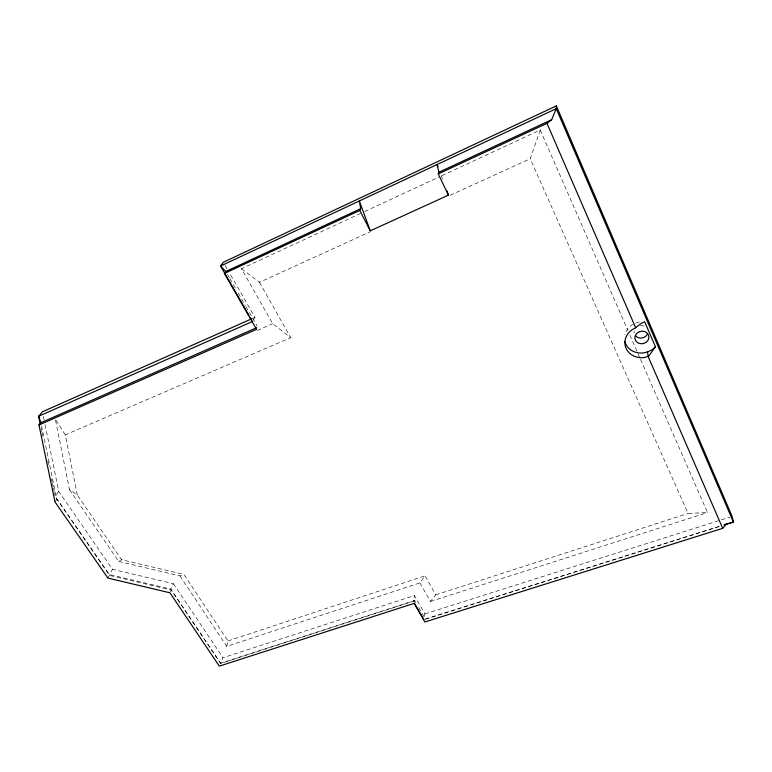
<?xml version="1.0" encoding="UTF-8"?>
<svg xmlns="http://www.w3.org/2000/svg" width="772" height="772" viewBox="0 0 772 772"><rect width="100%" height="100%" fill="white"/><g stroke="black" fill="none" stroke-linecap="round" stroke-linejoin="round"><path stroke-width="0.58" stroke-dasharray="3.86 2.9" d="M424.523 616.21L424.918 613.904L414.41 595.569L222.973 657.734L220.686 663.447L170.718 589.084L109.373 574.561L55.854 497.351M414.352 602.411L414.718 600.481L220.474 663.225L219.306 666.13M45.075 424.687L58.749 491.474L112.471 569.282L173.41 583.7L170.718 589.084L220.686 663.447L413.329 601.253L414.41 595.569M419.9 582.908L430.448 601.465L435.784 594.826L425.073 575.835L419.9 582.908L226.765 646.338L227.981 640.934L183.919 574.426L121.58 559.729L77.335 495.035L69.509 489.747L55.323 419.157M640.509 359.318L707.509 512.55L688.084 513.438L530.21 158.771L540.246 130.014L441.015 176.084M170.38 591.873L171.297 590.049L109.499 575.41L55.709 497.371M107.916 578.093L112.471 569.282M253.708 319.444L254.943 317.379L229.313 272.661M54.976 501.897L56.79 499.397L41.398 425.054M58.749 491.474L55.169 496.367L54.436 492.835M69.509 489.747L118.656 561.427L121.58 559.729M413.329 601.253L414.718 600.481L416.494 603.579M633.349 324.259L631.592 325.195A17.611 15.585 -11.9 0 0 624.818 334.739M77.335 495.035L65.292 434.887L290.697 337.663L272.68 323.7L241.453 268.714L360.312 213.545M364.673 211.518L439.924 176.585M241.453 268.714L259.46 282.311L370.174 231.793M450.192 195.287L530.21 158.771M252.743 318.353L254.943 317.379M257.23 330.484L272.68 323.7M118.656 561.427L179.944 575.883L183.919 574.426M227.981 640.934L425.073 575.835M435.784 594.826L688.084 513.438M430.448 601.465L707.509 512.55M424.918 613.904L729.82 517.163M719.388 526.311L425.382 619.057L418.858 607.709M425.063 619.308L719.649 526.388M635.626 323.043L640.104 321.885M173.41 583.7L222.973 657.734M179.944 575.883L226.765 646.338M55.951 420.142L65.292 434.887M225.144 265.385L228.715 271.619M227.576 274.6L229.352 277.698M229.95 278.731L235.865 289.046M238.239 293.167L245.342 305.548M245.94 306.58L257.192 326.18M259.46 282.311L290.697 337.663M540.246 130.014L627.974 330.657M629.904 335.067L637.614 352.707M638.097 353.808L640.027 358.218M441.169 175.456L443.196 180.918M41.041 428.064L41.765 431.596M42.016 432.774L42.74 436.305M47.864 461.038L48.588 464.57M51.512 478.698L52.245 482.23M52.486 483.417L53.22 486.949M53.461 488.126L54.194 491.658M43.396 416.484L44.12 419.997M634.208 332.819A6.977 6.186 -12.3 0 1 634.256 331.198M640.393 325.716A6.977 6.186 -12.3 0 1 643.954 326.073"/><path stroke-width="1.16" d="M248.931 315.343L220.57 266.022L223.349 262.258L556.351 105.87L556.255 108.678L551.671 119.708L546.972 123.337L438.264 173.922L448.445 195.142L370.261 230.838L359.781 210.447L360.669 208.681L359.366 200.971L370.261 230.838M438.264 173.922L438.834 172.272L437.135 164.513L437.936 166.704M655.438 346.763L648.712 356.143L644.282 357.552A17.766 15.691 -11.6 0 1 626.044 348.278A17.766 15.691 -11.6 0 1 632.143 329.673C636.823 327.801 639.776 323.285 644.707 321.799L655.438 346.763L652.089 349.687L648.065 351.771L643.636 352.881A17.611 15.585 -11.9 0 1 624.895 341.822M556.351 105.87L732.107 516.439L733.4 522.046L726.278 524.14L722.698 528.328L424.88 621.991L414.168 603.376L219.306 666.13L169.927 592.79L107.916 578.093L54.976 501.897L38.967 424.996L256.545 329.335L224.401 273.452L225.8 271.512L360.669 208.681M38.967 424.996L40.916 422.689L256.68 327.695M438.834 172.272L551.671 119.708M224.401 273.452L359.781 210.447M251.643 318.846L42.441 411.794L38.6 416.291L40.308 424.532M723.982 524.863L726.278 524.14M724.232 524.941L733.4 522.046L556.255 108.678L220.57 266.022L225.8 271.512M250.109 317.398L252.473 321.499L38.6 416.291L40.916 422.689M414.506 603.299L423.915 619.665M546.972 123.337L635.684 327.801M722.698 528.328L648.181 356.577L647.496 351.916M446.834 190.761L448.445 195.142M647.428 334.141A6.977 6.186 -12.3 0 1 635.481 335.762M639.39 331.728L637.778 332.578A7.044 6.234 -11.9 0 0 635.337 339.989A7.044 6.234 -11.9 0 0 642.584 343.675L644.359 343.222A7.044 6.234 -11.9 0 0 648.451 334.961A7.044 6.234 -11.9 0 0 639.39 331.728"/></g></svg>
